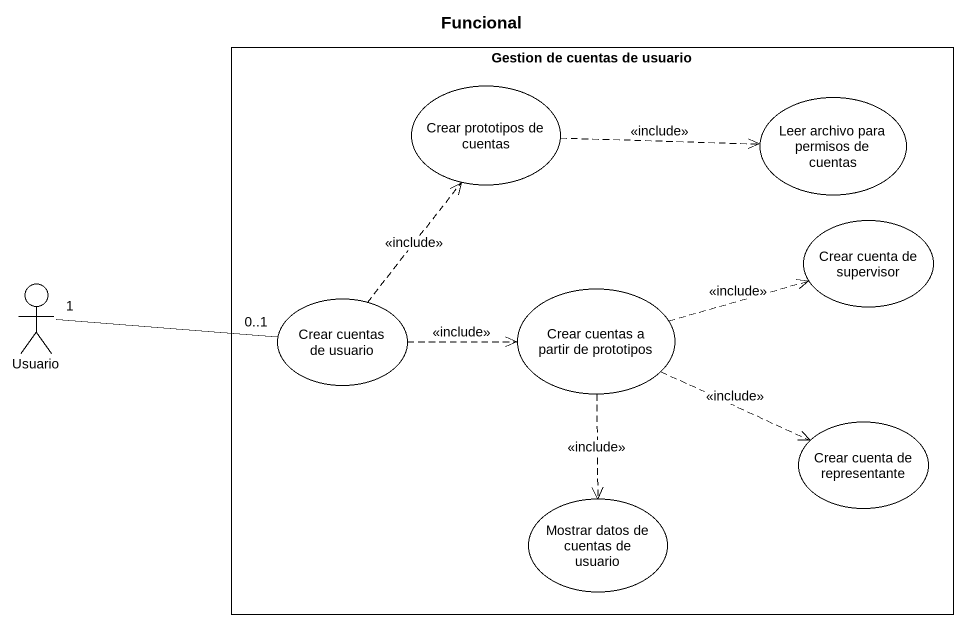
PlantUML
@startuml
title Funcional
rectangle "Gestion de cuentas de usuario" as Gestion_de_cuentas_de {
  usecase "Crear prototipos de cuentas" as Crear_prototipos_de_cuentas
  usecase "Leer archivo para permisos de cuentas" as Leer_archivo_para_permisos
  usecase "Crear cuenta de supervisor" as Crear_cuenta_de_supervisor
  usecase "Crear cuentas de usuario" as Crear_cuentas_de_usuario
  usecase "Crear cuentas a partir de prototipos" as Crear_cuentas_a_partir_de
  usecase "Crear cuenta de representante" as Crear_cuenta_de
  usecase "Mostrar datos de cuentas de usuario" as Mostrar_datos_de_cuentas_de
}
actor Usuario
Crear_prototipos_de_cuentas .right.> Leer_archivo_para_permisos : <<include>>
Usuario "1" -right- "0..1" Crear_cuentas_de_usuario
Crear_cuentas_de_usuario .up.> Crear_prototipos_de_cuentas : <<include>>
Crear_cuentas_de_usuario .right.> Crear_cuentas_a_partir_de : <<include>>
Crear_cuentas_a_partir_de .right.> Crear_cuenta_de_supervisor : <<include>>
Crear_cuentas_a_partir_de .right.> Crear_cuenta_de : <<include>>
Crear_cuentas_a_partir_de ..> Mostrar_datos_de_cuentas_de : <<include>>
@enduml
